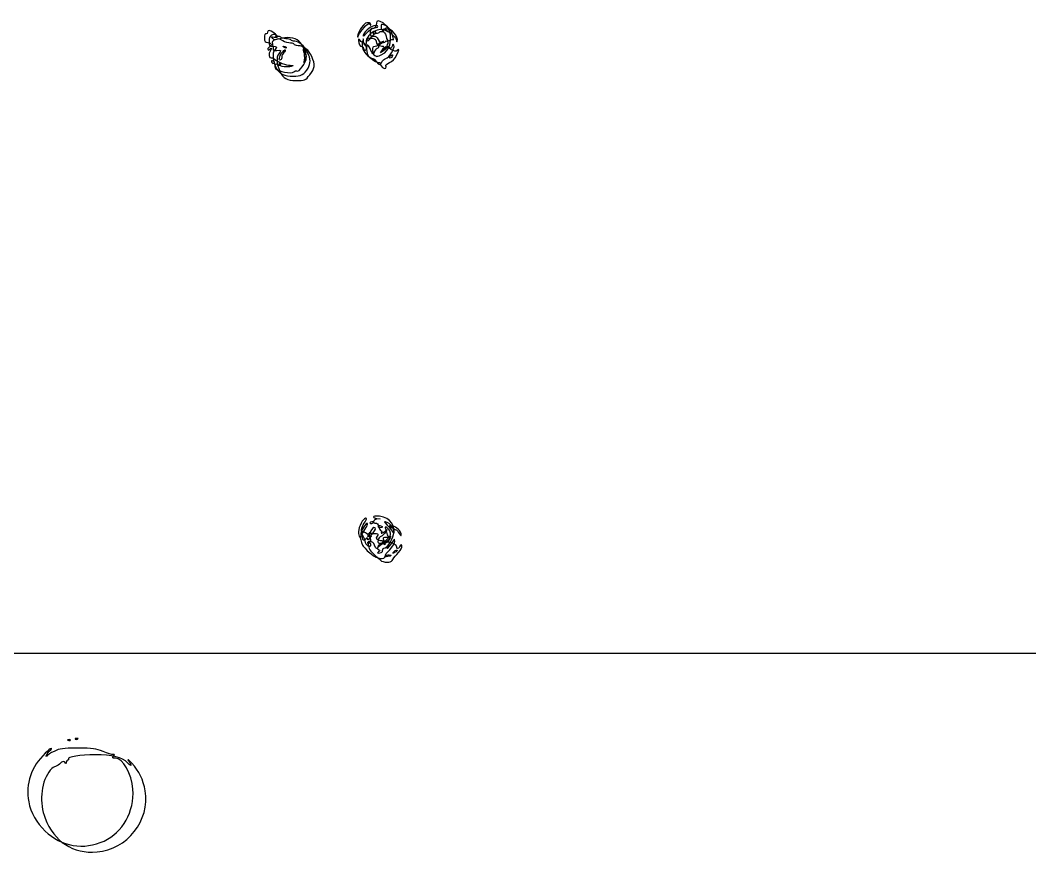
# Model space of a CAD drawing. Extents: x 0 to 877, y -11 to 940.
# Drawn here: x 448.3 to 662.8, y 278.7 to 455.8 of the extents above; entities that cross this region are included whole.
import ezdxf

# ---------------------------------------------------------------- set-up
doc = ezdxf.new("R2010")
doc.units = 0
doc.layers.add('Calque_1', color=7, linetype='CONTINUOUS')

msp = doc.modelspace()

# ---------------------------------------------------------------- linework, layer by layer
at = {"layer": 'Calque_1', "color": 7}
for points in [[(521.67203, 454.6249)], [(521.95254, 453.1641)], [(523.34544, 453.15214)], [(525.49895, 453.36415)], [(525.74792, 454.02561)], [(526.36706, 453.46196)], [(522.11757, 451.48025)], [(501.95104, 450.32112)], [(502.0135, 449.7971)], [(503.89937, 448.94548)], [(504.47592, 450.27314)], [(508.55618, 449.66547)], [(521.88359, 449.70185)], [(524.86978, 448.40736)], [(525.19728, 449.54788)], [(502.14828, 447.08541)], [(503.52076, 446.76788)], [(522.24176, 448.25608)], [(527.01387, 448.29987)], [(507.00355, 445.06395)], [(522.98541, 348.890354)], [(524.77131, 348.028104)], [(526.82718, 348.11256)], [(520.85359, 346.633882)], [(523.16838, 346.700796)], [(526.15651, 345.455826)], [(526.19022, 346.712489)], [(527.28276, 347.268432)], [(528.20016, 347.498938)], [(522.47661, 343.421097)], [(522.81672, 344.424004)], [(525.29345, 343.151756)], [(526.00604, 342.030874)], [(527.82042, 343.006339)], [(458.87356, 302.768105)], [(460.46106, 303.032688)], [(453.55564, 286.248846)]]:
    msp.add_lwpolyline(points, close=True, dxfattribs=at)
for points in [[(525.55679, 449.40189), (524.8375, 448.8791), (525.27117, 449.54625)], [(522.10468, 448.33955), (522.10469, 448.33969)], [(524.07342, 349.925009), (524.80103, 349.885349), (524.07342, 349.775123)], [(520.70531, 346.260477), (520.71881, 346.921935), (521.09692, 346.260477)], [(520.85525, 344.586493), (520.85527, 344.586906)], [(526.74079, 344.126161), (526.26282, 343.562228), (526.56378, 344.180189)], [(450.09316, 289.690209), (450.09311, 289.690073)]]:
    msp.add_lwpolyline(points, dxfattribs=at)
for points in [[(521.9037, 455.26887), (521.38496, 455.26887), (520.2505, 453.73447), (520.04529, 452.75533)], [(524.21052, 454.62629), (523.81592, 455.02089), (522.44848, 454.38245), (521.64626, 453.42905)], [(521.67203, 454.62484), (522.21294, 455.08963), (522.45834, 455.16763), (522.62813, 454.92874)], [(522.47893, 455.28867), (522.37344, 455.27787), (522.11457, 455.26887), (521.9037, 455.26887)], [(522.76365, 454.95794), (522.71255, 455.15075), (522.58444, 455.29957), (522.47893, 455.28867)], [(522.62813, 454.92874), (522.80056, 454.68614), (522.83379, 454.69329), (522.76365, 454.95794)], [(523.99266, 455.24716), (523.95986, 454.49077), (523.54414, 453.9311), (523.11544, 454.0663)], [(525.41165, 455.26196), (524.46232, 455.84068), (524.01817, 455.83605), (523.99266, 455.24716)], [(524.86978, 448.40734), (527.42672, 449.2987), (527.7838, 453.81585), (525.41165, 455.26196)], [(525.69929, 454.76263), (525.03709, 455.01258), (524.96979, 454.98287), (524.96979, 454.4405)], [(500.52494, 452.95367), (500.31076, 452.99647), (500.19421, 452.6935), (500.19421, 452.09377)], [(500.85567, 453.28439), (500.85567, 453.06611), (500.70684, 452.91729), (500.52494, 452.95367)], [(502.20388, 453.13409), (501.29477, 453.78144), (500.85567, 453.83039), (500.85567, 453.28439)], [(501.69722, 452.64768), (501.30924, 452.4054), (501.15729, 452.03057), (501.15729, 451.31582)], [(502.61645, 452.44419), (502.86795, 452.85112), (502.24411, 452.98923), (501.69722, 452.64768)], [(502.24468, 452.25387), (503.19276, 452.03212), (503.17369, 452.4435), (502.20388, 453.13409)], [(520.04529, 452.75533), (519.89202, 452.02399), (519.92083, 452.04169), (520.41163, 452.98059)], [(520.41163, 452.98059), (520.70461, 453.54106), (521.27179, 454.281), (521.67203, 454.6249)], [(521.64626, 453.42905), (521.27943, 452.9931), (521.05, 452.56569), (521.13643, 452.47925)], [(521.13643, 452.47925), (521.22283, 452.39285), (521.59011, 452.701), (521.95254, 453.1641)], [(523.4513, 453.46613), (522.37572, 452.90992), (521.41552, 451.48025), (522.11757, 451.48025)], [(521.95254, 453.1641), (522.37907, 453.70911), (522.94105, 454.06791), (523.54582, 454.18137)], [(522.66485, 453.30324), (522.64795, 452.50195), (522.71875, 452.40874), (523.31477, 452.44737)], [(523.11544, 454.0663), (522.77635, 454.17327), (522.67969, 454.0096), (522.66485, 453.30324)], [(522.96106, 452.274), (523.28382, 452.71056), (523.75661, 453.06775), (524.01169, 453.06775)], [(523.34544, 453.15214), (523.34544, 453.29766), (523.47154, 453.41673), (523.62563, 453.41673)], [(523.46212, 452.88756), (523.39792, 452.88756), (523.34544, 453.00662), (523.34544, 453.15214)], [(525.56506, 453.5686), (525.56506, 453.98866), (524.34766, 453.92965), (523.4513, 453.46613)], [(523.74231, 453.15214), (523.65241, 453.00662), (523.52628, 452.88756), (523.46212, 452.88756)], [(523.54582, 454.18137), (524.18035, 454.3004), (524.39363, 454.44317), (524.21052, 454.62629)], [(523.62563, 453.41673), (523.77975, 453.41673), (523.83225, 453.29766), (523.74231, 453.15214)], [(524.01169, 453.06775), (524.26678, 453.06775), (524.54586, 453.1816), (524.63187, 453.32077)], [(524.63187, 453.32077), (524.71787, 453.45994), (524.96303, 453.50674), (525.17665, 453.42475)], [(524.96979, 454.4405), (524.96979, 454.11189), (525.20791, 453.62754), (525.49895, 453.36415)], [(525.17665, 453.42475), (525.39028, 453.34275), (525.56506, 453.40755), (525.56506, 453.5686)], [(525.90957, 453.66006), (525.4512, 453.83595), (525.36734, 454.02561), (525.74792, 454.02561)], [(525.49895, 453.36415), (525.79, 453.10076), (526.02994, 452.69536), (526.03217, 452.46324)], [(526.08176, 454.12604), (525.61388, 454.12604), (525.82528, 453.63392), (526.36706, 453.46196)], [(526.85518, 453.92197), (526.62066, 454.23288), (526.10051, 454.61118), (525.69929, 454.76263)], [(525.74792, 454.02561), (525.88485, 454.02561), (526.06963, 453.90792), (526.15854, 453.76407)], [(526.15854, 453.76407), (526.25124, 453.61407), (526.14504, 453.5697), (525.90957, 453.66006)], [(528.38216, 451.40213), (528.72903, 452.25623), (527.14994, 454.12604), (526.08176, 454.12604)], [(526.36706, 453.46198), (527.04143, 453.24794), (528.20401, 452.01408), (528.23177, 451.48293)], [(527.47243, 451.7082), (527.84596, 451.35083), (527.28966, 453.34597), (526.85518, 453.92197)], [(500.19421, 452.09377), (500.19421, 451.28023), (500.28261, 451.15757), (500.92181, 451.08401)], [(500.92181, 451.08401), (501.75353, 450.98831), (501.86098, 450.58699), (501.18682, 450.09405)], [(501.15729, 451.31582), (501.15729, 450.38698), (501.20989, 450.32112), (501.95104, 450.32112)], [(501.93697, 451.98077), (501.54846, 452.39092), (501.57145, 452.41132), (502.24468, 452.25387)], [(502.45289, 451.67699), (501.92312, 451.43484), (501.77043, 451.20939), (501.87205, 450.81932)], [(501.87205, 450.81932), (501.94785, 450.52828), (502.01151, 450.06827), (502.0135, 449.7971)], [(503.43615, 451.90937), (502.46828, 451.57591), (502.3135, 451.5833), (501.93697, 451.98077)], [(504.06468, 451.47855), (503.29816, 451.9308), (503.06969, 451.95893), (502.45289, 451.67699)], [(502.97914, 452.35319), (502.70432, 452.28129), (502.54111, 452.32229), (502.61645, 452.44419)], [(503.65658, 452.19621), (503.55878, 452.3544), (503.25396, 452.42505), (502.97914, 452.35319)], [(507.50325, 451.40835), (506.69921, 452.1276), (504.76216, 452.36622), (503.43615, 451.90937)], [(504.72916, 451.90858), (504.23702, 451.90858), (503.75435, 452.03802), (503.65658, 452.19621)], [(505.73642, 450.95161), (505.30817, 450.95161), (504.55588, 451.18873), (504.06468, 451.47855)], [(505.7875, 451.644), (505.6976, 451.78952), (505.22131, 451.90858), (504.72916, 451.90858)], [(506.51504, 450.68703), (506.51504, 450.83255), (506.16465, 450.95161), (505.73642, 450.95161)], [(506.66301, 451.37105), (506.27141, 451.37505), (505.87743, 451.49848), (505.7875, 451.644)], [(507.33408, 450.42244), (506.8836, 450.42244), (506.51504, 450.5415), (506.51504, 450.68703)], [(509.33831, 448.97927), (508.64646, 450.41125), (507.58498, 451.36023), (506.66301, 451.37105)], [(509.0577, 447.95768), (509.0577, 448.86013), (508.18418, 450.7992), (507.50325, 451.40835)], [(520.17885, 451.5202), (520.16505, 450.80413), (520.46492, 450.24179), (520.86021, 450.24179)], [(520.53874, 451.4985), (520.21886, 451.91993), (520.1865, 451.92186), (520.17885, 451.5202)], [(521.12815, 451.03548), (520.99729, 451.03548), (520.73207, 451.24384), (520.53874, 451.4985)], [(521.02048, 451.2475), (520.77265, 450.16977), (521.15805, 449.13607), (522.10468, 448.33955)], [(521.23431, 451.3293), (521.20311, 452.03883), (521.20241, 452.03854), (521.02048, 451.2475)], [(521.88359, 449.70179), (522.06623, 449.99733), (521.4782, 451.03548), (521.12815, 451.03548)], [(521.79478, 451.11525), (521.79478, 450.11005), (521.27926, 450.30695), (521.23431, 451.3293)], [(522.11741, 450.55918), (521.7489, 450.78693), (521.85846, 448.75768), (522.24176, 448.25608)], [(522.05936, 451.77671), (521.90458, 451.87241), (521.79478, 451.59785), (521.79478, 451.11525)], [(522.32394, 451.86001), (522.32394, 451.72428), (522.20488, 451.68682), (522.05936, 451.77671)], [(522.81612, 449.4116), (522.5862, 449.94735), (522.27176, 450.46377), (522.11741, 450.55918)], [(522.11757, 451.48025), (522.25872, 451.48025), (522.63829, 451.83744), (522.96106, 452.274)], [(523.18384, 451.92531), (522.69859, 452.02773), (522.32394, 451.99931), (522.32394, 451.86001)], [(523.9741, 451.33256), (524.0206, 451.60699), (523.75764, 451.80418), (523.18384, 451.92531)], [(523.31477, 452.44737), (523.80505, 452.47917), (524.07897, 452.29616), (524.34088, 451.76183)], [(525.06499, 450.9185), (524.62843, 450.54774), (524.0029, 450.24378), (523.67493, 450.24307)], [(525.18387, 450.25261), (524.47805, 450.30581), (523.88923, 450.83141), (523.9741, 451.33256)], [(525.49891, 451.02212), (524.54234, 451.05762), (524.29731, 450.92962), (524.42053, 450.45837)], [(524.34088, 451.76183), (524.65018, 451.13093), (524.77617, 451.07058), (525.27846, 451.31281)], [(525.27846, 451.31281), (525.6842, 451.50847), (525.62001, 451.38991), (525.06499, 450.9185)], [(525.82964, 451.23672), (525.82964, 451.11194), (525.68082, 451.01537), (525.49891, 451.02212)], [(526.22168, 451.31322), (526.00607, 451.39592), (525.82964, 451.36152), (525.82964, 451.23672)], [(525.96991, 447.66711), (526.6929, 447.83602), (527.93244, 449.8776), (527.69217, 450.50374)], [(526.03217, 452.46324), (526.03917, 451.68447), (526.47349, 451.24545), (526.89219, 451.59292)], [(527.05292, 449.64396), (526.2702, 450.10579), (526.1468, 450.29034), (526.35751, 450.68409)], [(526.35751, 450.68409), (526.54627, 451.03678), (526.51052, 451.20236), (526.22168, 451.31322)], [(526.89219, 451.59292), (527.09858, 451.76421), (527.35968, 451.8161), (527.47243, 451.7082)], [(527.69217, 450.50374), (527.55448, 450.86257), (527.48873, 450.83381), (527.30379, 450.33385)], [(528.23177, 451.48293), (528.24497, 451.22914), (528.29987, 451.19966), (528.38216, 451.40213)], [(501.18682, 450.09405), (500.93237, 449.90799), (500.81979, 449.66021), (500.9366, 449.54337)], [(500.9366, 449.54337), (501.05344, 449.42656), (501.25979, 449.50607), (501.39518, 449.72019)], [(501.36242, 449.26678), (500.96902, 448.87337), (501.17637, 447.70899), (501.62267, 447.80532)], [(501.64537, 449.83158), (501.64837, 449.67879), (501.52028, 449.42463), (501.36242, 449.26678)], [(501.39518, 449.72019), (501.53054, 449.93424), (501.64315, 449.98438), (501.64537, 449.83158)], [(502.35865, 449.53625), (501.75284, 449.03346), (501.98905, 446.69277), (502.76561, 445.50357)], [(501.95104, 450.32108), (502.81571, 450.32108), (502.96288, 450.03771), (502.35865, 449.53625)], [(502.0135, 449.7971), (502.0165, 449.40028), (502.17206, 449.32678), (502.81087, 449.42054)], [(503.21616, 448.68707), (502.63469, 447.91829), (502.73102, 446.58971), (503.4836, 444.99891)], [(502.81087, 449.42054), (503.7045, 449.5517), (503.77443, 449.42554), (503.21616, 448.68707)], [(503.60462, 447.37973), (503.11739, 447.07861), (503.33337, 448.22595), (503.89937, 448.94548)], [(504.29757, 448.96094), (504.06198, 448.72532), (503.86921, 448.30996), (503.86921, 448.03791)], [(503.89937, 448.94548), (504.207, 449.33657), (504.51884, 449.59644), (504.59234, 449.52294)], [(504.32781, 450.12502), (504.06846, 450.38633), (504.09884, 450.41673), (504.47592, 450.27314)], [(504.59234, 449.52294), (504.66584, 449.44944), (504.53314, 449.19655), (504.29757, 448.96094)], [(504.80226, 449.94437), (504.72076, 449.86287), (504.5073, 449.94421), (504.32781, 450.12502)], [(504.47592, 450.27314), (504.73685, 450.17384), (504.8837, 450.02583), (504.80226, 449.94437)], [(510.24387, 448.11599), (509.65175, 449.4973), (508.48462, 450.42244), (507.33408, 450.42244)], [(508.57228, 449.11294), (508.40937, 449.54143), (508.40299, 449.76014), (508.55618, 449.66547)], [(508.55617, 449.66547), (508.98317, 449.40155), (509.1828, 447.68395), (508.85868, 447.06261)], [(508.69956, 447.44416), (508.77786, 447.9719), (508.72056, 448.72287), (508.57228, 449.11294)], [(509.45729, 445.6438), (510.03471, 446.64991), (510.00051, 447.60868), (509.33831, 448.97927)], [(520.86021, 450.24179), (521.06291, 450.24179), (521.22877, 450.0632), (521.22877, 449.84491)], [(521.22877, 449.84491), (521.22877, 449.40123), (521.64197, 449.31096), (521.88359, 449.70185)], [(523.46721, 449.0387), (523.24445, 448.46413), (523.21564, 448.48064), (522.81612, 449.4116)], [(523.67493, 450.24307), (523.16499, 450.24307), (523.08834, 450.11718), (523.14576, 449.38185)], [(523.14576, 449.38185), (523.18266, 448.90891), (523.3915, 448.44102), (523.60978, 448.34212)], [(524.1248, 449.80279), (523.89131, 449.71319), (523.5954, 449.36935), (523.46721, 449.0387)], [(524.03333, 448.14368), (524.04783, 448.13338), (524.42438, 448.25211), (524.86978, 448.40736)], [(524.42053, 450.45837), (524.49833, 450.16066), (524.38133, 449.90121), (524.1248, 449.80279)], [(525.27117, 449.54625), (525.68288, 450.17958), (525.67845, 450.21536), (525.18387, 450.25261)], [(525.19728, 449.54788), (525.19728, 449.60278), (525.40564, 449.81117), (525.66031, 450.0109)], [(525.76021, 449.911), (525.41456, 449.47028), (525.19728, 449.3301), (525.19728, 449.54788)], [(526.28439, 450.15551), (526.27939, 450.02856), (525.95239, 449.68942), (525.55679, 449.40189)], [(525.66031, 450.0109), (526.07996, 450.33999), (526.0893, 450.33065), (525.76021, 449.911)], [(526.68693, 450.05921), (526.47011, 450.23916), (526.28896, 450.28252), (526.28439, 450.15551)], [(527.30379, 450.33385), (527.11985, 449.83662), (527.01266, 449.78889), (526.68693, 450.05921)], [(526.75778, 446.83329), (527.36526, 447.12156), (527.86244, 447.64649), (528.21066, 448.36724)], [(527.01387, 448.29991), (527.26533, 448.50861), (527.41714, 448.5287), (527.41714, 448.35321)], [(528.37229, 449.38774), (528.0876, 449.15146), (527.78952, 449.20936), (527.05292, 449.64396)], [(528.21066, 448.36724), (528.83841, 449.6665), (528.85809, 449.79091), (528.37229, 449.38774)], [(502.14829, 447.08541), (501.72372, 447.34782), (501.53044, 447.20862), (501.77346, 446.81543)], [(501.62267, 447.80532), (501.81933, 447.84782), (502.17369, 447.71892), (502.41015, 447.51897)], [(501.77346, 446.81543), (501.87086, 446.65787), (502.07405, 446.60529), (502.22508, 446.69861)], [(503.02726, 446.35136), (502.47711, 446.78506), (502.1099, 446.20407), (502.55064, 445.59727)], [(502.22508, 446.69861), (502.40282, 446.80847), (502.37578, 446.94483), (502.14828, 447.08541)], [(502.41015, 447.51897), (503.1476, 446.89532), (504.7334, 446.2741), (505.65815, 446.24656)], [(505.88275, 446.02259), (505.09826, 445.78822), (503.50955, 445.97119), (503.02726, 446.35136)], [(503.49988, 446.26076), (503.41198, 446.17286), (503.34942, 446.32916), (503.3609, 446.60802)], [(503.3609, 446.60802), (503.3736, 446.91626), (503.4363, 446.97894), (503.52076, 446.76788)], [(503.52078, 446.76788), (503.59718, 446.57688), (503.58778, 446.34868), (503.49988, 446.26076)], [(503.86921, 448.03791), (503.86921, 447.76584), (503.75014, 447.46967), (503.60462, 447.37973)], [(505.65815, 446.24656), (506.47542, 446.22226), (506.49285, 446.20486), (505.88275, 446.02259)], [(507.0035, 445.06399), (507.47478, 444.59269), (509.0577, 446.82252), (509.0577, 447.95768)], [(508.85868, 447.06261), (508.59559, 446.55823), (508.57532, 446.60683), (508.69956, 447.44416)], [(509.82659, 444.22722), (510.89569, 445.53188), (510.98695, 446.38244), (510.24387, 448.11599)], [(522.10469, 448.33969), (522.53866, 447.97453), (523.04949, 447.67577), (523.23987, 447.67577)], [(522.24176, 448.25611), (522.73796, 447.6068), (524.23005, 446.67904), (524.50493, 446.84893)], [(523.23987, 447.67577), (523.43025, 447.67577), (523.78104, 447.37811), (524.01941, 447.01431)], [(523.60978, 448.34212), (523.82807, 448.24322), (524.01865, 448.15389), (524.03333, 448.14368)], [(524.01941, 447.01431), (524.55282, 446.20021), (524.76971, 446.18529), (525.10548, 446.93951)], [(524.50493, 446.84893), (524.65143, 446.93943), (524.77131, 446.84593), (524.77131, 446.64208)], [(524.77131, 446.64208), (524.77131, 446.10603), (525.73386, 445.29037), (525.95127, 445.64219)], [(525.10548, 446.93951), (525.24913, 447.2622), (525.63812, 447.58962), (525.96991, 447.66711)], [(525.97987, 446.15953), (525.89977, 446.2891), (526.24988, 446.59228), (526.75778, 446.83329)], [(526.73169, 447.84413), (526.66509, 447.91073), (526.79209, 448.1158), (527.01387, 448.29987)], [(527.41714, 448.35321), (527.41714, 448.03343), (526.91518, 447.66064), (526.73169, 447.84413)], [(502.55064, 445.59727), (503.06703, 444.88633), (505.84015, 444.36153), (506.4334, 444.8625)], [(502.76561, 445.50357), (503.48627, 444.39997), (504.3807, 444.00169), (506.32617, 443.91816)], [(503.4836, 444.99891), (504.22068, 443.44086), (504.91595, 443.03964), (506.91191, 443.02062)], [(506.32617, 443.91816), (507.81469, 443.85426), (508.71498, 444.35041), (509.45729, 445.6438)], [(506.4334, 444.8625), (506.66348, 445.05678), (506.92005, 445.14745), (507.00355, 445.06395)], [(506.91191, 443.02062), (508.71643, 443.00342), (508.87891, 443.07072), (509.82659, 444.22722)], [(525.95127, 445.64219), (526.04707, 445.79718), (526.05994, 446.02999), (525.97987, 446.15953)], [(521.64943, 349.964643), (521.13389, 349.964643), (520.16951, 348.111316), (520.17488, 347.130903)], [(521.55033, 349.237039), (521.97956, 349.851111), (521.99504, 349.964643), (521.64943, 349.964643)], [(524.59661, 350.395888), (523.76783, 350.497408), (523.34582, 350.450498), (523.34582, 350.256849)], [(523.34582, 350.256849), (523.34582, 350.096141), (523.67324, 349.94681), (524.07342, 349.925009)], [(524.07342, 349.775123), (523.65774, 349.712153), (523.34582, 349.497337), (523.34582, 349.274002)], [(527.45146, 346.021611), (528.21865, 348.273136), (527.02755, 350.098179), (524.59661, 350.395888)], [(520.89292, 347.098571), (520.56089, 347.020411), (521.00053, 348.450486), (521.55033, 349.237039)], [(522.05036, 348.859451), (521.77456, 349.029922), (520.73899, 347.477744), (520.73744, 346.891559)], [(520.85359, 346.633882), (521.41835, 347.198635), (522.24631, 348.738351), (522.05036, 348.859451)], [(523.44122, 348.028104), (523.1442, 348.028104), (522.4125, 346.716803), (522.40776, 346.176021)], [(522.98541, 349.250611), (522.76713, 349.250611), (522.58854, 349.135279), (522.58854, 348.994335)], [(522.58854, 348.994335), (522.58854, 348.853365), (522.76713, 348.806587), (522.98541, 348.890354)], [(523.38229, 349.146629), (523.38229, 349.203809), (523.20369, 349.250611), (522.98541, 349.250611)], [(522.98541, 348.890354), (523.20369, 348.974124), (523.38229, 349.089427), (523.38229, 349.146629)], [(523.16838, 346.700796), (523.89006, 347.571354), (523.98396, 348.028104), (523.44122, 348.028104)], [(523.34582, 349.274002), (523.34582, 349.054531), (523.5391, 348.917212), (523.78656, 348.960868)], [(523.78656, 348.960868), (524.08985, 349.014368), (524.29848, 348.770447), (524.45559, 348.178707)], [(524.77131, 348.369338), (524.48027, 348.445458), (524.24214, 348.399818), (524.24214, 348.267923)], [(524.24214, 348.267923), (524.24214, 348.136028), (524.48027, 348.028104), (524.77131, 348.028104)], [(524.45559, 348.178707), (524.58113, 347.705764), (524.80656, 347.318811), (524.9565, 347.318811)], [(525.30048, 348.129546), (525.30048, 348.185316), (525.06235, 348.293243), (524.77131, 348.369338)], [(524.77131, 348.028104), (525.06235, 348.028104), (525.30048, 348.073744), (525.30048, 348.129546)], [(526.3951, 348.997404), (525.45883, 349.353375), (525.45416, 349.336415), (526.26462, 348.523007)], [(526.81588, 347.277428), (526.42187, 348.013631), (525.61301, 348.436991), (525.8675, 347.773812)], [(525.81335, 347.252665), (526.33246, 347.710659), (526.33315, 347.707907), (525.87665, 346.998401)], [(525.8675, 347.773812), (525.9571, 347.540371), (526.10231, 347.062771), (526.19022, 346.712489)], [(526.26462, 348.523007), (526.66336, 348.122824), (527.12152, 347.558256), (527.28276, 347.268432)], [(527.49017, 347.914465), (527.25418, 348.370818), (526.7614, 348.858128), (526.3951, 348.997404)], [(526.82718, 348.11256), (526.82718, 348.476362), (526.88728, 348.62519), (526.96064, 348.443289)], [(526.96064, 347.781831), (526.88724, 347.59993), (526.82718, 347.748761), (526.82718, 348.11256)], [(526.96064, 348.443289), (527.03404, 348.261388), (527.03404, 347.963732), (526.96064, 347.781831)], [(527.49533, 348.284274), (527.05511, 348.276374), (527.05795, 348.247364), (527.53383, 347.887399)], [(527.28276, 347.268432), (527.76228, 346.406525), (527.95673, 347.012236), (527.49017, 347.914465)], [(529.26219, 346.518789), (529.27119, 347.133522), (528.10879, 348.295148), (527.49533, 348.284274)], [(527.53383, 347.887399), (527.81633, 347.673748), (528.11615, 347.498938), (528.20016, 347.498938)], [(520.17488, 347.130903), (520.18088, 346.14316), (520.68608, 345.313162), (520.70531, 346.260477)], [(520.72567, 346.201007), (520.57423, 346.107397), (520.50525, 345.832496), (520.57239, 345.590058)], [(520.57239, 345.590058), (520.63949, 345.347647), (520.76681, 344.896029), (520.85525, 344.586493)], [(521.00102, 345.826384), (521.00102, 346.136396), (520.88236, 346.297845), (520.72567, 346.201007)], [(520.73744, 346.891559), (520.73691, 346.685422), (520.78914, 346.569456), (520.85359, 346.633882)], [(522.65833, 345.897495), (522.51818, 346.419756), (521.35912, 347.208294), (520.89292, 347.098571)], [(521.74185, 345.599107), (521.27189, 345.129154), (521.00102, 345.212259), (521.00102, 345.826384)], [(521.09692, 346.260477), (521.30489, 345.896675), (521.47927, 345.399152), (521.48443, 345.154889)], [(522.05935, 345.580317), (522.05935, 345.841964), (521.98875, 345.846144), (521.74185, 345.599107)], [(522.50703, 346.90289), (521.95275, 346.453258), (521.91885, 345.964837), (522.45623, 346.171053)], [(522.45623, 345.640777), (522.16687, 345.351428), (522.05935, 345.335051), (522.05935, 345.580317)], [(522.35363, 344.855354), (522.85959, 344.987593), (522.88198, 345.06411), (522.65833, 345.897495)], [(522.40776, 346.176021), (522.40476, 345.94676), (522.72698, 346.168321), (523.16838, 346.700796)], [(522.45623, 346.171053), (522.67451, 346.254823), (522.8531, 346.259053), (522.8531, 346.180553)], [(522.8531, 346.180553), (522.8531, 346.101973), (522.67451, 345.859058), (522.45623, 345.640777)], [(522.75625, 346.93567), (522.89064, 347.159376), (522.81025, 347.148792), (522.50703, 346.90289)], [(523.03619, 346.646851), (522.71874, 346.619311), (522.62456, 346.716461), (522.75625, 346.93567)], [(524.00999, 346.646851), (523.73752, 346.669871), (523.2993, 346.670131), (523.03619, 346.646851)], [(524.93686, 345.211751), (524.09447, 345.275221), (523.7585, 345.704961), (524.16673, 346.196848)], [(524.16673, 346.196848), (524.45079, 346.539113), (524.42551, 346.611715), (524.00999, 346.646851)], [(524.93886, 346.129932), (524.67692, 346.046802), (524.40641, 345.684982), (524.33778, 345.325864)], [(525.06561, 347.054228), (524.80465, 346.632006), (525.24114, 346.74784), (525.81335, 347.252665)], [(525.87665, 346.998401), (525.62283, 346.60388), (525.20082, 346.213091), (524.93886, 346.129932)], [(524.9565, 347.318811), (525.10644, 347.318811), (525.15554, 347.199749), (525.06561, 347.054228)], [(526.06592, 345.911431), (525.51254, 345.911431), (525.28807, 345.803322), (525.37908, 345.580702)], [(525.37908, 345.580702), (525.45348, 345.398801), (525.59649, 345.011847), (525.69693, 344.720806)], [(525.65852, 344.672977), (525.52604, 344.672977), (525.75012, 345.025269), (526.15651, 345.455826)], [(525.57806, 343.614643), (526.12238, 343.614643), (527.02763, 344.777699), (527.45146, 346.021611)], [(527.01784, 346.116252), (527.17847, 345.955597), (525.97046, 344.672977), (525.65852, 344.672977)], [(526.57048, 345.170597), (527.08919, 345.689313), (526.93793, 345.911431), (526.06592, 345.911431)], [(526.15651, 345.455826), (526.56289, 345.886382), (526.9505, 346.183589), (527.01784, 346.116252)], [(526.19022, 346.712489), (526.27812, 346.362207), (526.4492, 346.075611), (526.57035, 346.075611)], [(526.57035, 346.075611), (527.01733, 346.075611), (527.13937, 346.672987), (526.81588, 347.277428)], [(527.86464, 345.077682), (527.84994, 345.64397), (527.83074, 345.650187), (527.53391, 345.184494)], [(528.20018, 347.498938), (528.28418, 347.498938), (528.55591, 347.171516), (528.80404, 346.771334)], [(528.80404, 346.771334), (529.14778, 346.216899), (529.25682, 346.156786), (529.26219, 346.518789)], [(520.85527, 344.586906), (520.94367, 344.277344), (521.59425, 343.491478), (522.30091, 342.84055)], [(521.48443, 345.154889), (521.50323, 344.267529), (522.81672, 343.54691), (522.81672, 344.424004)], [(522.35363, 344.703668), (521.91265, 344.732908), (521.91265, 344.740128), (522.35363, 344.855354)], [(522.67515, 345.04339), (522.15098, 345.08287), (522.0978, 344.99936), (522.25314, 344.38045)], [(522.25314, 344.38045), (522.35094, 343.990983), (522.45144, 343.559289), (522.47661, 343.421097)], [(522.81665, 344.424004), (522.81665, 344.560952), (522.60829, 344.686788), (522.35363, 344.703668)], [(522.47661, 343.4211), (522.50171, 343.282908), (522.92529, 342.804436), (523.41775, 342.357846)], [(523.55192, 344.264192), (523.37174, 344.74158), (523.0652, 345.014021), (522.67515, 345.04339)], [(524.24214, 343.92706), (524.24214, 343.281926), (523.85048, 343.47322), (523.55192, 344.264192)], [(524.66875, 344.139869), (524.10725, 343.697327), (524.06727, 343.578264), (524.40416, 343.352019)], [(524.33778, 345.325864), (524.23718, 344.799634), (524.32138, 344.67184), (524.77159, 344.667104)], [(524.61698, 344.323935), (524.41082, 344.323935), (524.24214, 344.145341), (524.24214, 343.92706)], [(524.40416, 343.352019), (524.75693, 343.115085), (524.75693, 343.054812), (524.40416, 342.809385)], [(525.12598, 344.654664), (525.05218, 344.472763), (524.82312, 344.323935), (524.61698, 344.323935)], [(524.77159, 344.667104), (525.30605, 344.661504), (525.3016, 344.638664), (524.66875, 344.139869)], [(525.38148, 344.828344), (525.46078, 345.034983), (525.28628, 345.185425), (524.93686, 345.211751)], [(525.56988, 344.588514), (525.33593, 344.88834), (525.22737, 344.904506), (525.12598, 344.654664)], [(526.06818, 344.774284), (525.372, 344.401698), (525.22228, 344.413498), (525.38148, 344.828344)], [(525.29344, 343.151755), (525.27334, 343.406337), (525.40131, 343.614643), (525.57806, 343.614643)], [(525.69693, 344.720806), (525.84901, 344.280116), (525.82779, 344.257997), (525.56988, 344.588514)], [(525.89453, 342.10702), (525.78542, 342.10702), (526.18756, 342.640129), (526.78817, 343.291744)], [(526.56378, 344.180189), (526.9363, 344.945099), (526.76686, 345.14822), (526.06818, 344.774284)], [(526.67253, 344.853097), (526.34622, 344.853097), (526.32354, 344.923667), (526.57048, 345.170597)], [(528.27556, 343.856439), (528.39293, 344.208599), (527.35632, 344.853097), (526.67253, 344.853097)], [(527.53391, 345.184494), (527.36057, 344.912582), (527.00366, 344.436332), (526.74079, 344.126161)], [(526.78817, 343.291744), (527.42737, 343.985164), (527.87375, 344.72576), (527.86464, 345.077682)], [(527.82042, 343.006339), (528.04222, 343.19041), (528.29053, 343.274151), (528.37224, 343.192447)], [(528.90897, 343.927059), (528.72723, 343.453455), (528.11861, 343.385589), (528.27556, 343.856439)], [(528.33109, 342.30855), (528.80758, 342.813798), (529.262, 343.47396), (529.34088, 343.775558)], [(529.34088, 343.775558), (529.50455, 344.401483), (529.14008, 344.52933), (528.90897, 343.927059)], [(522.30091, 342.84055), (523.71452, 341.538377), (525.2215, 341.057047), (525.77955, 341.729433)], [(523.41775, 342.357846), (523.91022, 341.911229), (524.5353, 341.337454), (524.80682, 341.082792)], [(524.40416, 342.809385), (524.08854, 342.589834), (524.1427, 342.54922), (524.66875, 342.61108)], [(524.66875, 342.61108), (525.11073, 342.66304), (525.31801, 342.842458), (525.29345, 343.151756)], [(526.39461, 341.817302), (525.79705, 341.702208), (525.71981, 341.744672), (526.00604, 342.030874)], [(525.77955, 341.729433), (525.9519, 341.937104), (526.00364, 342.10702), (525.89453, 342.10702)], [(526.00604, 342.030874), (526.10304, 342.127894), (526.42054, 342.207271), (526.71158, 342.207271)], [(526.71158, 342.207271), (527.36084, 342.207271), (527.16433, 341.965521), (526.39461, 341.817302)], [(527.96896, 342.748556), (527.32142, 342.402005), (527.24725, 342.530645), (527.82042, 343.006339)], [(527.31695, 341.004842), (527.39825, 341.216641), (527.85458, 341.803301), (528.33109, 342.30855)], [(528.37224, 343.192447), (528.45394, 343.110747), (528.27254, 342.910984), (527.96896, 342.748556)], [(524.80682, 341.082792), (525.41507, 340.512298), (527.10777, 340.459751), (527.31695, 341.004842)], [(764.65372, 321.363152), (765.3038, 321.275862), (593.49273, 321.216096), (382.85133, 321.230305)], [(458.71371, 302.927991), (458.4348, 302.939371), (458.27853, 302.876931), (458.36644, 302.789005)], [(458.36644, 302.789005), (458.45434, 302.701085), (458.68257, 302.691695), (458.87356, 302.768105)], [(458.87356, 302.768129), (459.08463, 302.852589), (459.02194, 302.915291), (458.71371, 302.927991)], [(460.30121, 303.192574), (460.0223, 303.203954), (459.86603, 303.141504), (459.95394, 303.053588)], [(459.95394, 303.053588), (460.04184, 302.965668), (460.27007, 302.956278), (460.46106, 303.032688)], [(460.46106, 303.032713), (460.67213, 303.117163), (460.60944, 303.179874), (460.30121, 303.192574)], [(454.44635, 300.447902), (455.5312, 301.532747), (454.77566, 301.172649), (453.6032, 300.046053)], [(453.81781, 299.455715), (453.80631, 299.644231), (454.08917, 300.090715), (454.44635, 300.447902)], [(455.4992, 300.438903), (454.73389, 300.076847), (454.04719, 299.630362), (453.97321, 299.446715)], [(460.5004, 301.097186), (457.20394, 301.097186), (456.76994, 301.040066), (455.4992, 300.438903)], [(465.89882, 300.376011), (464.25555, 301.038554), (463.81658, 301.097186), (460.5004, 301.097186)], [(468.07019, 299.738074), (467.85974, 299.692304), (466.88262, 299.979348), (465.89882, 300.376011)], [(453.6032, 300.046053), (450.60671, 297.166752), (449.37738, 293.539817), (450.09316, 289.690209)], [(453.97321, 299.446715), (453.86728, 299.183746), (453.83426, 299.185624), (453.81781, 299.455715)], [(457.92106, 297.95666), (457.72712, 298.437302), (457.28518, 298.363324), (456.62063, 297.739014)], [(458.37648, 298.551972), (458.22239, 298.551972), (458.0869, 298.343613), (458.07541, 298.088952)], [(464.18171, 299.699999), (461.15051, 299.711909), (458.2293, 299.243487), (458.50938, 298.790309)], [(458.50938, 298.790309), (458.59038, 298.659234), (458.53058, 298.551972), (458.37648, 298.551972)], [(471.09897, 297.983833), (469.9578, 299.151254), (467.80361, 299.685712), (464.18171, 299.699999)], [(468.44655, 298.980519), (467.84464, 298.980519), (467.80022, 299.035019), (468.10389, 299.400916)], [(468.10389, 299.400916), (468.39593, 299.752785), (468.39043, 299.807739), (468.07019, 299.738074)], [(472.24227, 292.365936), (472.02124, 295.65468), (470.11275, 298.980519), (468.44655, 298.980519)], [(472.0048, 297.890514), (471.314, 298.618118), (470.99759, 298.869949), (471.3017, 298.450134)], [(471.3017, 298.450134), (472.09862, 297.350023), (471.98162, 297.080889), (471.09897, 297.983833)], [(455.54526, 297.120921), (455.27483, 297.082581), (454.73838, 296.585219), (454.35312, 296.01565)], [(456.62063, 297.739014), (456.29958, 297.437415), (455.81566, 297.159259), (455.54526, 297.120921)], [(458.07541, 298.088952), (458.06301, 297.812356), (458.00081, 297.759096), (457.92106, 297.95666)], [(474.8451, 292.054547), (474.44794, 294.373276), (473.50531, 296.310105), (472.0048, 297.890514)], [(454.35312, 296.01565), (452.6463, 293.492293), (452.31157, 289.393103), (453.55564, 286.248846)], [(464.62753, 279.050193), (470.97621, 279.530359), (475.91394, 285.814796), (474.8451, 292.054547)], [(466.1, 281.36816), (470.05261, 283.199923), (472.55693, 287.683923), (472.24227, 292.365936)], [(450.09311, 289.690073), (450.49758, 287.514774), (451.81499, 285.161967), (453.56113, 283.496415)], [(453.55564, 286.248846), (455.55991, 281.183158), (459.44355, 278.658134), (464.62753, 279.050193)], [(453.56113, 283.496415), (457.02437, 280.193039), (461.81113, 279.380583), (466.1, 281.36816)]]:
    msp.add_open_spline(points, degree=3, dxfattribs=at)

doc.saveas('drawing.dxf')
